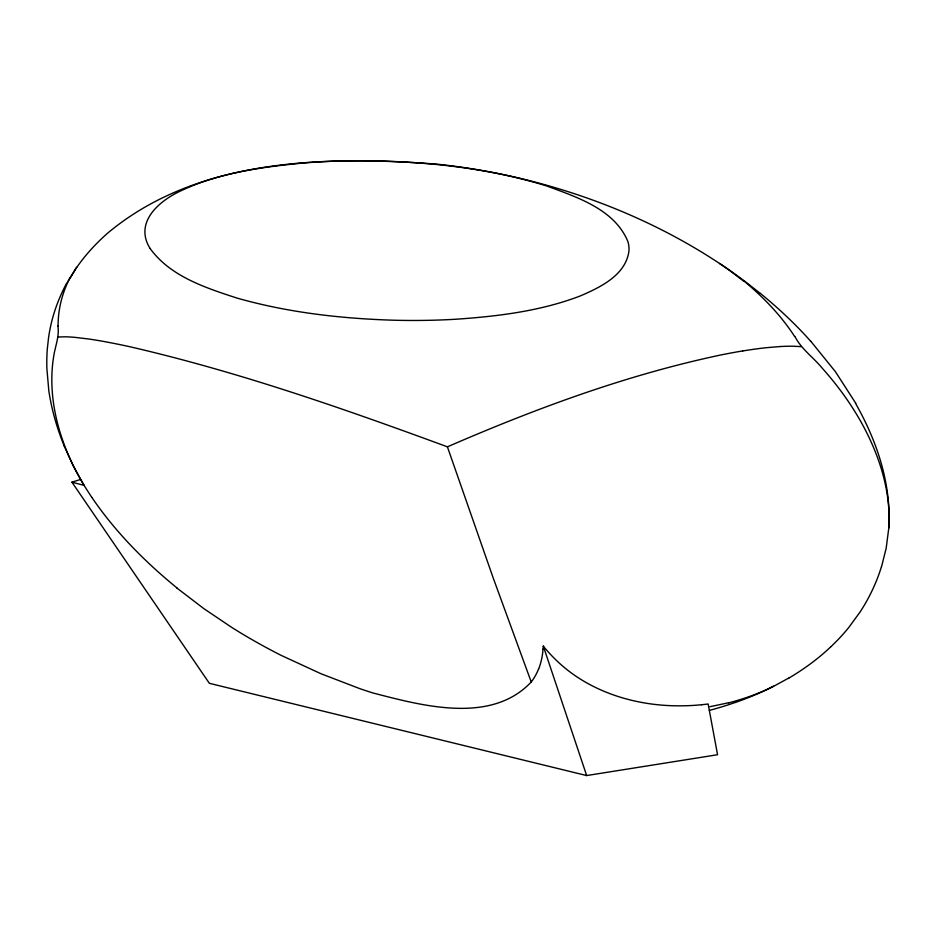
<?xml version="1.0" encoding="UTF-8"?>
<svg xmlns="http://www.w3.org/2000/svg" width="936" height="936" viewBox="0 0 936 936"><rect width="100%" height="100%" fill="white"/><g stroke="black" fill="none" stroke-linecap="round" stroke-linejoin="round"><path stroke-width="1.4" d="M889.2 516.812L888.966 525.33M57.903 325.915C59.459 335.872 55.692 344.986 53.972 354.662C51.422 369.065 51.269 383.83 52.896 398.35C56.488 429.367 68.129 459.073 84.252 485.667M889.06 523.282C890.113 487.808 878.307 453.071 861.26 422.358C850.344 402.913 837.123 384.79 822.253 368.199C813.372 357.306 801.345 349.186 794.91 336.469M889.001 524.651L889.071 523.154M888.931 526.02L889.013 524.733M701.485 704.726A96.478 37.042 5.5 0 1 670.901 705.674C628.758 704.071 585.901 689.458 555.457 659.459A409.898 165.391 2.5 0 1 543.325 646.121L543.114 649.022M888.896 526.699L888.966 525.517M888.861 527.377L888.919 526.301M888.814 528.056L888.872 527.073M888.826 527.857L886.135 548.461L881.525 566.713M66.55 283.76L76.354 267.848M70.434 277.454L75.91 268.48M76.073 268.246L76.787 267.216M830.56 647.092L837.498 640.236A742.482 321.575 11.5 0 0 848.929 627.284L860.254 611.746A904.773 391.622 13.2 0 0 881.443 566.701M788.931 677.957L773.733 686.24A448.028 187.598 8.3 0 1 735.462 702.433M58.278 336.972L65.965 336.808A76.963 35.194 12.9 0 1 75.02 337.37L88.932 339.031A200.14 87.551 12.3 0 1 106.528 341.979A305.3 128.326 12 0 1 130.513 346.882C238.551 371.873 343.465 408.576 447.408 446.835C535.567 408.599 626.336 374.973 720.521 355.036A352.322 157.388 2.4 0 1 742.728 350.941M735.415 702.421L730.384 704.129A370.246 152.205 7.6 0 1 709.336 710.401M701.532 704.761L708.142 704.001L717.561 754.732L586.661 775.558L209.36 683.315L71.932 482.169L80.601 479.454M728.325 702.819L709.968 706.703M780.25 346.531L766.549 347.677A236.539 110.366 2.8 0 0 742.751 350.965M801.228 346.612L792.523 346.215A94.571 46.624 3 0 0 780.25 346.542M71.932 482.169L84.041 485.375L91.845 497.496M743.652 281.139L729.577 270.399A332.455 165.695 7.9 0 0 719.491 263.437C658.453 223.002 589.657 194.782 518.509 177.945A338.528 169.826 8.5 0 0 437.381 164.186C326.255 155.891 198.034 157.681 107.792 233.029A519.258 250.614 6.5 0 0 76.869 267.24M760.371 293.459L744.916 281.385A529.776 249.116 9.7 0 0 719.503 263.437M176.799 587.948L203.826 608.622L231.215 627.062A601.801 265.321 4.8 0 0 281.081 655.34L321.177 673.815L359.635 688.58A239.909 94.712 7.3 0 0 372.996 692.979C422.148 705.709 491.119 724.651 531.227 681.981L493.038 577.512L447.408 446.835M810.892 341.371L835.403 371.674L855.785 403.311M149.982 248.309C170.153 276.366 205.335 287.738 236.796 298.011C287.399 312.437 340.06 318.497 392.547 320.182A510.377 312.694 12.8 0 0 417.362 320.463A506.47 309.91 12.8 0 0 456.932 319.164C498.712 316.251 541.008 311.009 580.343 295.916C600.444 287.258 626.254 274.938 629.015 250.415A86.182 47.28 7 0 0 627.997 241.839C614.777 209.196 576.728 197.098 546.402 185.866C489.774 168.41 430.291 161.951 371.229 160.781A399.672 195.764 8.3 0 0 344.869 160.875A397.566 194.875 8.3 0 0 301.088 163.215C259.061 167.415 215.97 173.406 177.711 192.371C160.489 201.006 139.604 218.252 146.133 239.979A84.123 43.898 12.2 0 0 149.982 248.309M84.041 485.375L73.324 466.023L64.256 446.168M543.301 646.121L586.661 775.558M760.453 293.436A627.506 287.399 10.6 0 1 810.822 341.383M855.527 403.334A884.45 383.28 13 0 1 889.095 516.812M830.466 647.08A603.931 259.19 9.9 0 1 789.048 677.992M773.545 686.182A260.454 104.902 6.5 0 1 728.524 702.913M64.327 446.168A984.532 459.213 0.8 0 1 48.789 390.534L46.894 368.667A810.213 381.245 2.8 0 1 47.291 349.128L48.496 338.259A669.392 317.901 4.6 0 1 66.374 283.713M176.974 587.937A960.921 448.496 1 0 1 91.939 497.507M538.563 668.924A326.336 124.687 10 0 1 531.274 681.993M543.02 649.022A468.164 178.086 11.4 0 1 538.703 668.936M744.003 281.022A412.987 201.872 8.8 0 1 794.641 336.504M58.079 325.95A429.261 209.629 7.7 0 1 70.153 277.372"/></g></svg>
